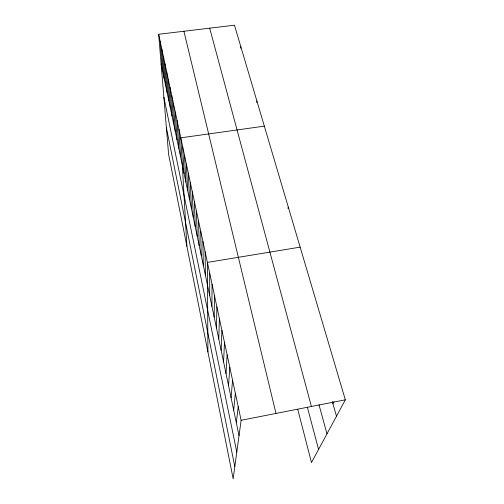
<?xml version="1.0" encoding="UTF-8"?>
<svg xmlns="http://www.w3.org/2000/svg" width="504" height="504" viewBox="0 0 504 504"><rect width="100%" height="100%" fill="white"/><g stroke="black" fill="none" stroke-linecap="round" stroke-linejoin="round"><path stroke-width="0.76" d="M209.702 295.753L209.702 273.225M211.913 306.293L212.058 284.237M214.162 317.022L214.452 295.451M216.455 327.94L216.89 306.879M218.78 339.053L219.379 318.522M221.155 350.368L221.917 330.385M223.568 361.885L224.501 342.481M240.754 48.271L240.836 46.721M226.025 373.615L227.134 354.816M228.532 385.56L229.818 367.391M231.084 397.725L232.558 380.218M256.757 102.539L256.895 100.976M233.68 410.124L235.355 393.309M236.332 422.755L238.209 406.659M158.666 34.278L241.12 420.286L233.157 478.8L168.594 154.312L158.666 34.278L234.467 25.2L345.334 399.823L311.485 462.559L297.738 409.292M288.011 208.536L288.275 207.024M332.93 403.761L333.957 401.713M241.12 420.286L345.334 399.823M300.151 247.136L207.396 262.414L207.925 351.994M264.342 126.139L180.785 137.838L186.896 246.286M332.319 401.606L336.489 416.216M318.956 404.662L326.983 433.837M209.696 28.167L311.409 406.482M307.383 407.308L318.572 449.429M183.922 31.254L275.978 413.444M161.129 64.033L239.028 435.632M163.876 97.247L236.792 452.088M166.396 127.751L234.814 466.603M160.209 41.517L162.616 71.133M161.784 48.869L164.128 78.34M163.378 56.335L165.659 85.655M164.997 63.913L167.215 93.076M166.641 71.612L168.796 100.605M168.311 79.437L170.396 108.253M170.006 87.381L172.022 116.008M171.732 95.451L173.672 123.889M173.483 103.654L175.348 131.884M175.266 111.995L177.055 140.011M177.074 120.469L178.781 148.258M178.914 129.081L180.539 156.637M182.631 146.481L184.08 173.54M184.508 155.27L185.869 182.057M186.417 164.197L187.683 190.714M188.357 173.282L189.529 199.508M190.329 182.511L191.4 208.442M192.333 191.904L193.303 217.514M194.374 201.455L195.237 226.737M196.453 211.176L197.203 236.118M198.563 221.067L199.2 245.643M200.712 231.128L201.228 255.333M202.898 241.372L203.295 265.186M205.128 251.798L205.393 275.203"/></g></svg>
